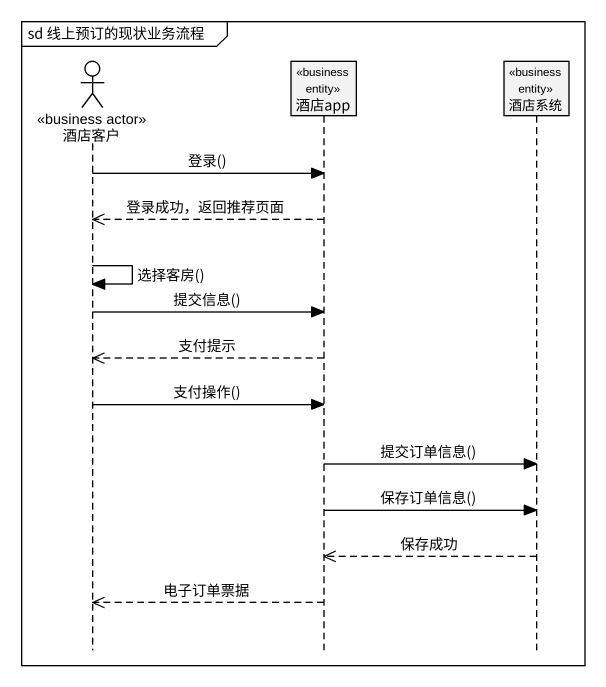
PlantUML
@startuml
mainframe sd 线上预订的现状业务流程
hide footbox
actor 酒店客户 <<business actor>>
participant 酒店app <<business entity>>
participant 酒店系统 <<business entity>>

酒店客户 -> 酒店app : 登录()
酒店app -->> 酒店客户 : 登录成功，返回推荐页面
酒店客户 -> 酒店客户 : 选择客房()
酒店客户 -> 酒店app : 提交信息()
酒店app -->> 酒店客户 : 支付提示
酒店客户 -> 酒店app : 支付操作()
酒店app -> 酒店系统 : 提交订单信息()
酒店app -> 酒店系统 : 保存订单信息()
酒店系统 -->> 酒店app : 保存成功
酒店app -->> 酒店客户 : 电子订单票据
@enduml
